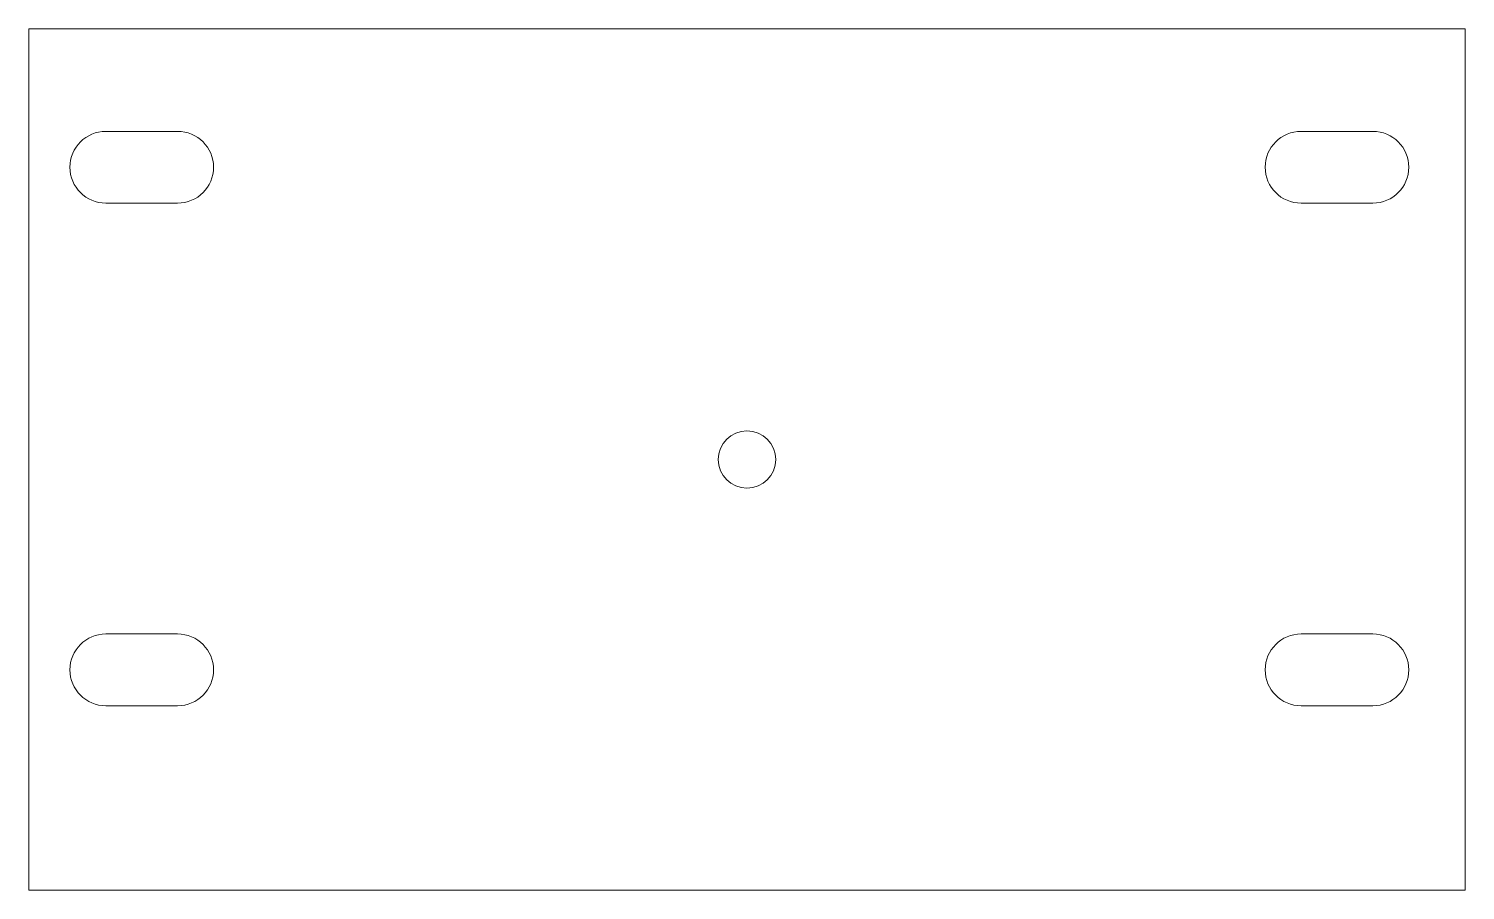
# Model space of a CAD drawing. Header units: inches. Extents: x -2.6 to 1.34, y -1.06 to 1.3.
import ezdxf

# ---------------------------------------------------------------- set-up
doc = ezdxf.new("R2010")
doc.units = ezdxf.units.IN
doc.header["$MEASUREMENT"] = 0

msp = doc.modelspace()

# ---------------------------------------------------------------- linework, layer by layer
at = {"color": 7, "linetype": 'Continuous', "lineweight": 15}
for p, q in [((1.3382, 1.3026), (-2.5988, 1.3026)), ((-2.5988, 1.3026), (-2.5988, -1.0596)), ((1.3382, -1.0596), (1.3382, 1.3026)), ((-2.1907, 1.0212), (-2.3876, 1.0212)), ((1.0851, 1.0212), (0.8882, 1.0212)), ((-2.3876, 0.8244), (-2.1907, 0.8244)), ((0.8882, 0.8244), (1.0851, 0.8244)), ((-2.1907, -0.3567), (-2.3876, -0.3567)), ((1.0851, -0.3567), (0.8882, -0.3567)), ((-2.3876, -0.5536), (-2.1907, -0.5536)), ((0.8882, -0.5536), (1.0851, -0.5536)), ((-2.5988, -1.0596), (1.3382, -1.0596))]:
    msp.add_line(p, q, dxfattribs=at)
msp.add_circle((-0.6303, 0.1215), 0.0787, dxfattribs=at)
for centre, start, end in [((-2.3876, 0.9228), 90, 270), ((-2.1907, 0.9228), 270, 90), ((0.8882, 0.9228), 90, 270), ((1.0851, 0.9228), 270, 90), ((-2.3876, -0.4552), 90, 270), ((-2.1907, -0.4552), 270, 90), ((0.8882, -0.4552), 90, 270), ((1.0851, -0.4552), 270, 90)]:
    msp.add_arc(centre, 0.0984, start, end, dxfattribs=at)

doc.saveas('drawing.dxf')
